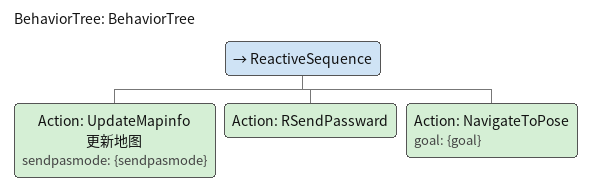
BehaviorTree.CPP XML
<?xml version="1.0"?>
<root main_tree_to_execute="BehaviorTree">
    <BehaviorTree ID="BehaviorTree">
        <ReactiveSequence>
            <Action ID="UpdateMapinfo" name="更新地图" sendpasmode="{sendpasmode}"/>
            <Action ID="RSendPassward"/>
            <Action ID="NavigateToPose" goal="{goal}"/>
        </ReactiveSequence>
    </BehaviorTree>
</root>
